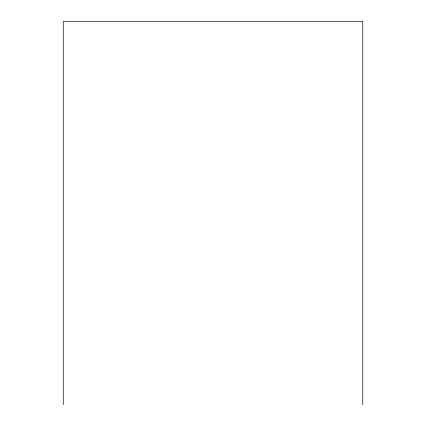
<?xml version="1.0" encoding="UTF-8"?>
<svg xmlns="http://www.w3.org/2000/svg" width="426" height="426" viewBox="0 0 426 426"><rect width="100%" height="100%" fill="white"/><g stroke="black" fill="none" stroke-linecap="round" stroke-linejoin="round"><path stroke-width="0.64" d="M362.755 404.7L362.755 21.3L63.245 21.3L63.245 404.7"/></g></svg>
